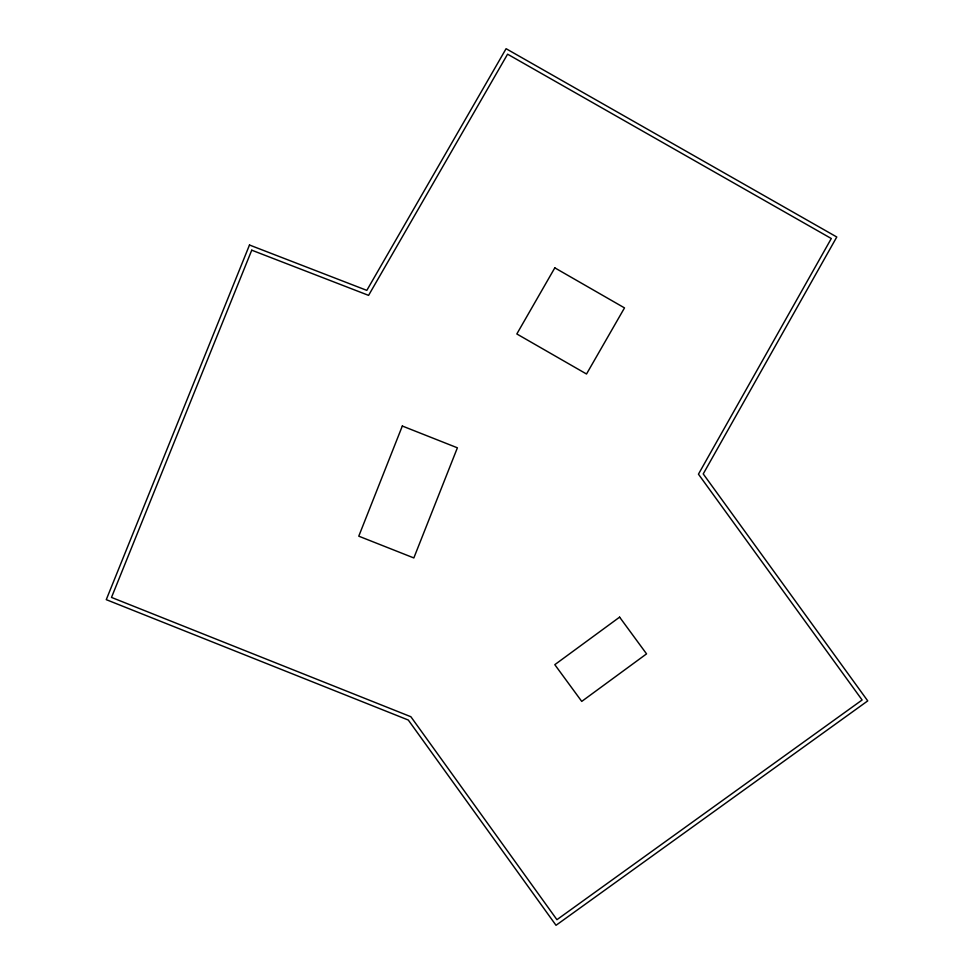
<?xml version="1.0" encoding="UTF-8"?>
<svg xmlns="http://www.w3.org/2000/svg" width="974" height="974" viewBox="0 0 974 974"><rect width="100%" height="100%" fill="white"/><g stroke="black" fill="none" stroke-linecap="round" stroke-linejoin="round"><path stroke-width="1.46" d="M402.323 426.028L358.773 536.175L413.84 557.944L457.39 447.809L402.323 426.028M249.49 245.01L106.263 599.655L408.289 720.029L556.02 925.3L867.737 700.89L703.228 473.912L836.776 236.999L506.09 48.7L366.821 290.374L249.49 245.01M251.742 250.184L111.499 597.415L410.87 716.73L556.933 919.687L862.112 699.989L698.455 474.18L831.297 238.52L507.576 54.179L368.586 295.365L251.742 250.184M554.815 267.85L516.829 333.96L586.518 374.004L624.504 307.894L554.815 267.85M619.61 617.139L554.803 664.67L581.734 701.402L646.553 653.871L619.61 617.139"/></g></svg>
